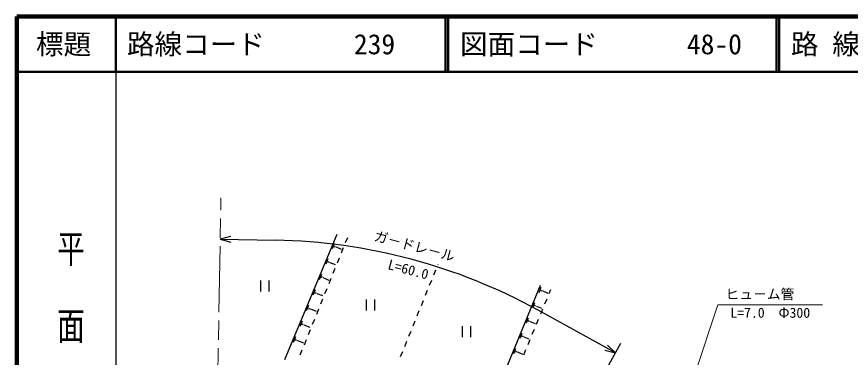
# Model space of a CAD drawing. Units: millimetres, scale not verified. Extents: x 40000 to 680000, y 20000 to 380000.
# Drawn here: x 40000 to 191148, y 318157 to 380000 of the extents above; entities that cross this region are included whole.
import ezdxf
from ezdxf.enums import TextEntityAlignment as Align

# ---------------------------------------------------------------- set-up
doc = ezdxf.new("R2010")
doc.units = ezdxf.units.MM
doc.header["$LTSCALE"] = 1000
doc.linetypes.add('CHAIN', pattern=[18.5, 12, -1.5, 3.5, -1.5])
for name, color, linetype, lineweight in [('S-BGD', 7, 'Continuous', 25), ('S-BMK', 2, 'CHAIN', 13), ('S-STR-HTXT', 7, 'Continuous', 13), ('S-STR-STRC', 7, 'Continuous', 25), ('S-TTL', 2, 'Continuous', 140), ('S-TTL-BAND', 7, 'Continuous', 25), ('S-TTL-LINE', 7, 'Continuous', 50)]:
    doc.layers.add(name, color=color, linetype=linetype, lineweight=lineweight)
doc.layers.add('S-TTL-TXT', color=7, linetype='Continuous')
doc.styles.add('@ＭＳ ゴシック', font='')
doc.styles.add('ＭＳ ゴシック', font='')
doc.styles.get('@ＭＳ ゴシック').set_extended_font_data('@MS Gothic')
doc.styles.get('ＭＳ ゴシック').set_extended_font_data('MS Gothic')

msp = doc.modelspace()

# ---------------------------------------------------------------- linework, layer by layer
at = {"layer": 'S-BGD'}
for p, q in [((98043, 340473), (88565, 317686)), ((97252, 337920), (97642, 338858)), ((99959, 339869), (99585, 338941)), ((97633, 338174), (97730, 338409)), ((97904, 338165), (97928, 338223)), ((97916, 338194), (98856, 337803)), ((99210, 338014), (98836, 337087)), ((96089, 335124), (96485, 336076)), ((96476, 335382), (96575, 335620)), ((98462, 336159), (98087, 335232)), ((96751, 335372), (96775, 335432)), ((96763, 335402), (97725, 335002)), ((97713, 334305), (97339, 333378)), ((115619, 333123), (115994, 334050)), ((116369, 334978), (116392, 335036)), ((94920, 332313), (95322, 333280)), ((95312, 332575), (95413, 332817)), ((95592, 332565), (95617, 332625)), ((95604, 332595), (96588, 332186)), ((84213, 332102), (84213, 330102)), ((85713, 332102), (85713, 330102)), ((96964, 332450), (96590, 331523)), ((114869, 331269), (115244, 332196)), ((124820, 306658), (135003, 331254)), ((93744, 329487), (94153, 330469)), ((94143, 329753), (94245, 329999)), ((94427, 329743), (94452, 329804)), ((94439, 329774), (95445, 329355)), ((96216, 330596), (95841, 329668)), ((114119, 329415), (114494, 330342)), ((134733, 329948), (135115, 330872)), ((135107, 330199), (135203, 330430)), ((135374, 330190), (135398, 330248)), ((135386, 330219), (136310, 329836)), ((136536, 329728), (136851, 330489)), ((95467, 328741), (95092, 327814)), ((103357, 328661), (103357, 326661)), ((104857, 328661), (104857, 326661)), ((113369, 327561), (113744, 328488)), ((133585, 327176), (133968, 328100)), ((135771, 327880), (136153, 328804)), ((92563, 326646), (92977, 327643)), ((92967, 326917), (93071, 327166)), ((93255, 326906), (93281, 326969)), ((93268, 326937), (94296, 326510)), ((94718, 326887), (94344, 325959)), ((112620, 325707), (112995, 326634)), ((133960, 327427), (134055, 327658)), ((134227, 327418), (134250, 327476)), ((134238, 327447), (135162, 327064)), ((135005, 326032), (135388, 326956)), ((93969, 325032), (93595, 324105)), ((132438, 324404), (132820, 325328)), ((134240, 324184), (134623, 325108)), ((91375, 323791), (91796, 324802)), ((91786, 324065), (91891, 324318)), ((92078, 324055), (92104, 324118)), ((92091, 324086), (93142, 323649)), ((111870, 323853), (112245, 324780)), ((120780, 323821), (120780, 321821)), ((122280, 323821), (122280, 321821)), ((132812, 324655), (132908, 324886)), ((133079, 324646), (133103, 324704)), ((133091, 324675), (134015, 324293)), ((90181, 320920), (90608, 321947)), ((93221, 323177), (92846, 322250)), ((111120, 321999), (111495, 322926)), ((131290, 321633), (131673, 322557)), ((131664, 321883), (131760, 322114)), ((133475, 322336), (133858, 323260)), ((90598, 321198), (90704, 321455)), ((90894, 321188), (90921, 321252)), ((90908, 321220), (91981, 320774)), ((92472, 321323), (92098, 320396)), ((110370, 320144), (110745, 321072)), ((131931, 321874), (131955, 321932)), ((131943, 321903), (132867, 321521)), ((132710, 320488), (133093, 321412)), ((91723, 319468), (91349, 318541)), ((109620, 318290), (109995, 319217)), ((130142, 318861), (130525, 319785)), ((130517, 319112), (130612, 319343)), ((130784, 319103), (130808, 319160)), ((130796, 319131), (131720, 318749)), ((131945, 318640), (132328, 319564))]:
    msp.add_line(p, q, dxfattribs=at)
at = {"layer": 'S-BMK'}
msp.add_line((76347, 307852), (77046, 347096), dxfattribs=at)
at = {"layer": 'S-STR-HTXT'}
for p, q in [((152961, 284885), (167126, 327672)), ((167126, 327672), (186126, 327672))]:
    msp.add_line(p, q, dxfattribs=at)
at = {"layer": 'S-STR-STRC'}
for p, q in [((78853, 340080), (76912, 339597)), ((76912, 339597), (86911, 339419)), ((76912, 339597), (78835, 339045)), ((148558, 318993), (134543, 326713)), ((132876, 290527), (149523, 320745)), ((146616, 319472), (148558, 318993)), ((148558, 318993), (147115, 320379))]:
    msp.add_line(p, q, dxfattribs=at)
msp.add_arc((85085, 236935), 102500, 61.14996, 88.9796, dxfattribs=at)
at = {"layer": 'S-TTL'}
for p, q in [((40000, 380000), (40000, 20000)), ((680000, 380000), (40000, 380000))]:
    msp.add_line(p, q, dxfattribs=at)
at = {"layer": 'S-TTL-BAND'}
msp.add_line((58000, 370000), (58000, 20000), dxfattribs=at)
at = {"layer": 'S-TTL-LINE'}
for p, q in [((58000, 380000), (58000, 370000)), ((117750, 380000), (117750, 370000)), ((118250, 380000), (118250, 370000)), ((177750, 380000), (177750, 370000)), ((178250, 380000), (178250, 370000)), ((40000, 370000), (680000, 370000))]:
    msp.add_line(p, q, dxfattribs=at)

# ---------------------------------------------------------------- texts
at = {"layer": 'S-STR-HTXT', "style": 'ＭＳ ゴシック'}
msp.add_text('ヒュ－ム管', height=1833, dxfattribs=at).set_placement((168501, 328172), align=Align.BOTTOM_LEFT)
msp.add_text('L=7.0\u3000Φ300', height=1833, dxfattribs=at).set_placement((176626, 327172), align=Align.TOP_CENTER)
at = {"layer": 'S-STR-STRC', "style": 'ＭＳ ゴシック'}
msp.add_text('ガ－ドレ－ル', height=1833, rotation=345.065, dxfattribs=at).set_placement((111760, 336939), align=Align.BOTTOM_CENTER)
at = {"layer": 'S-STR-STRC', "style": '@ＭＳ ゴシック'}
msp.add_text('L=60.0', height=1833, rotation=345.065, dxfattribs=at).set_placement((111245, 335006), align=Align.TOP_CENTER)
at = {"layer": 'S-TTL-BAND', "style": '@ＭＳ ゴシック', "width": 1.4}
msp.add_text('平  面  図', height=3666, rotation=270, dxfattribs=at).set_placement((49777, 306475), align=Align.MIDDLE_RIGHT)
at = {"layer": 'S-TTL-TXT', "style": 'ＭＳ ゴシック'}
msp.add_text('標題', height=3666, dxfattribs=at).set_placement((48500, 375000), align=Align.MIDDLE_CENTER)
for s, p in [('路線コード', (60000, 375000)), ('239', (101142, 375000)), ('図面コード', (120380, 375000)), ('48-0', (161521, 375000)), ('路 線 名', (180380, 375000))]:
    msp.add_text(s, height=3666, dxfattribs=at).set_placement(p, align=Align.MIDDLE_LEFT)

doc.saveas('drawing.dxf')
